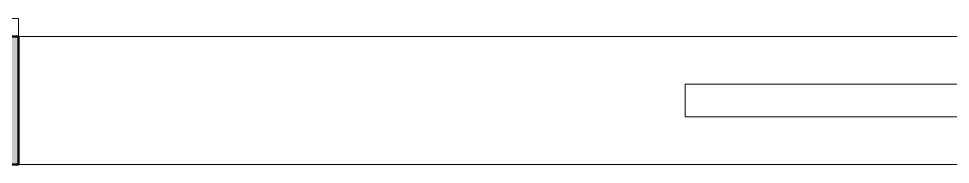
# Model space of a CAD drawing. Header units: inches. Extents: x -1106 to 1409, y -1111 to 918.
# Drawn here: x 631.68 to 670.83, y 239.32 to 245.44 of the extents above; entities that cross this region are included whole.
import ezdxf

# ---------------------------------------------------------------- set-up
doc = ezdxf.new("R2010")
doc.units = ezdxf.units.IN
doc.header["$MEASUREMENT"] = 0
for name, color, linetype, lineweight in [('A-DOOR', 31, 'Continuous', 13), ('A-WALL-PATT', 111, 'Continuous', 13), ('I-WALL', 2, 'Continuous', 13)]:
    doc.layers.add(name, color=color, linetype=linetype, lineweight=lineweight)

# ---------------------------------------------------------------- blocks, each defined once
blk = doc.blocks.new('Single-Pocket - 40_ x 96_-4614898-7TH FLOOR TELECOM UNDERFLOOR ROUTING PLAN')
at = {"layer": 'A-DOOR', "color": 133, "lineweight": 20}
for p, q in [((-8, 0.6875), (-48, 0.6875)), ((-8, -0.6875), (-8, 0.6875)), ((-48, -0.6875), (-8, -0.6875))]:
    blk.add_line(p, q, dxfattribs=at)
blk = doc.blocks.new('18433_1 - AEO NY - CENTRAL_rvt-1-7TH FLOOR TELECOM UNDERFLOOR ROUTING PLAN')
at = {"layer": 'A-WALL-PATT'}
h = blk.add_hatch(color=253, dxfattribs=at)
h.paths.add_polyline_path([(716.773, 239.318), (716.773, 244.693), (671.68, 244.693), (671.68, 242.968), (712.68, 242.968), (712.68, 241.043), (671.68, 241.043), (671.68, 239.318), (683.473, 239.318)], flags=0)
h.paths.add_polyline_path([(554.785, 239.318), (631.68, 239.318), (631.68, 244.693), (554.785, 244.693)], flags=0)
at = {"layer": 'A-WALL-PATT', "lineweight": 9}
for p in [(555.535, 245.443), (631.68, 244.693)]:
    blk.add_line(p, (631.68, 245.443), dxfattribs=at)
at = {"layer": 'I-WALL', "color": 213, "lineweight": 50}
for p, q in [((631.68, 244.693), (554.785, 244.693)), ((631.68, 239.318), (631.68, 244.693)), ((554.785, 239.318), (631.68, 239.318))]:
    blk.add_line(p, q, dxfattribs=at)
at = {"layer": 'I-WALL', "color": 253}
for p, q in [((631.68, 244.693), (671.68, 244.693)), ((671.68, 239.318), (631.68, 239.318))]:
    blk.add_line(p, q, dxfattribs=at)
at = {"color": 53, "lineweight": 9, "rotation": 180}
blk.add_blockref('Single-Pocket - 40_ x 96_-4614898-7TH FLOOR TELECOM UNDERFLOOR ROUTING PLAN', (651.68, 242.006), dxfattribs=at)

msp = doc.modelspace()

# ---------------------------------------------------------------- block references
at = {"lineweight": 5}
msp.add_blockref('18433_1 - AEO NY - CENTRAL_rvt-1-7TH FLOOR TELECOM UNDERFLOOR ROUTING PLAN', (0, 0), dxfattribs=at)

doc.saveas('drawing.dxf')
